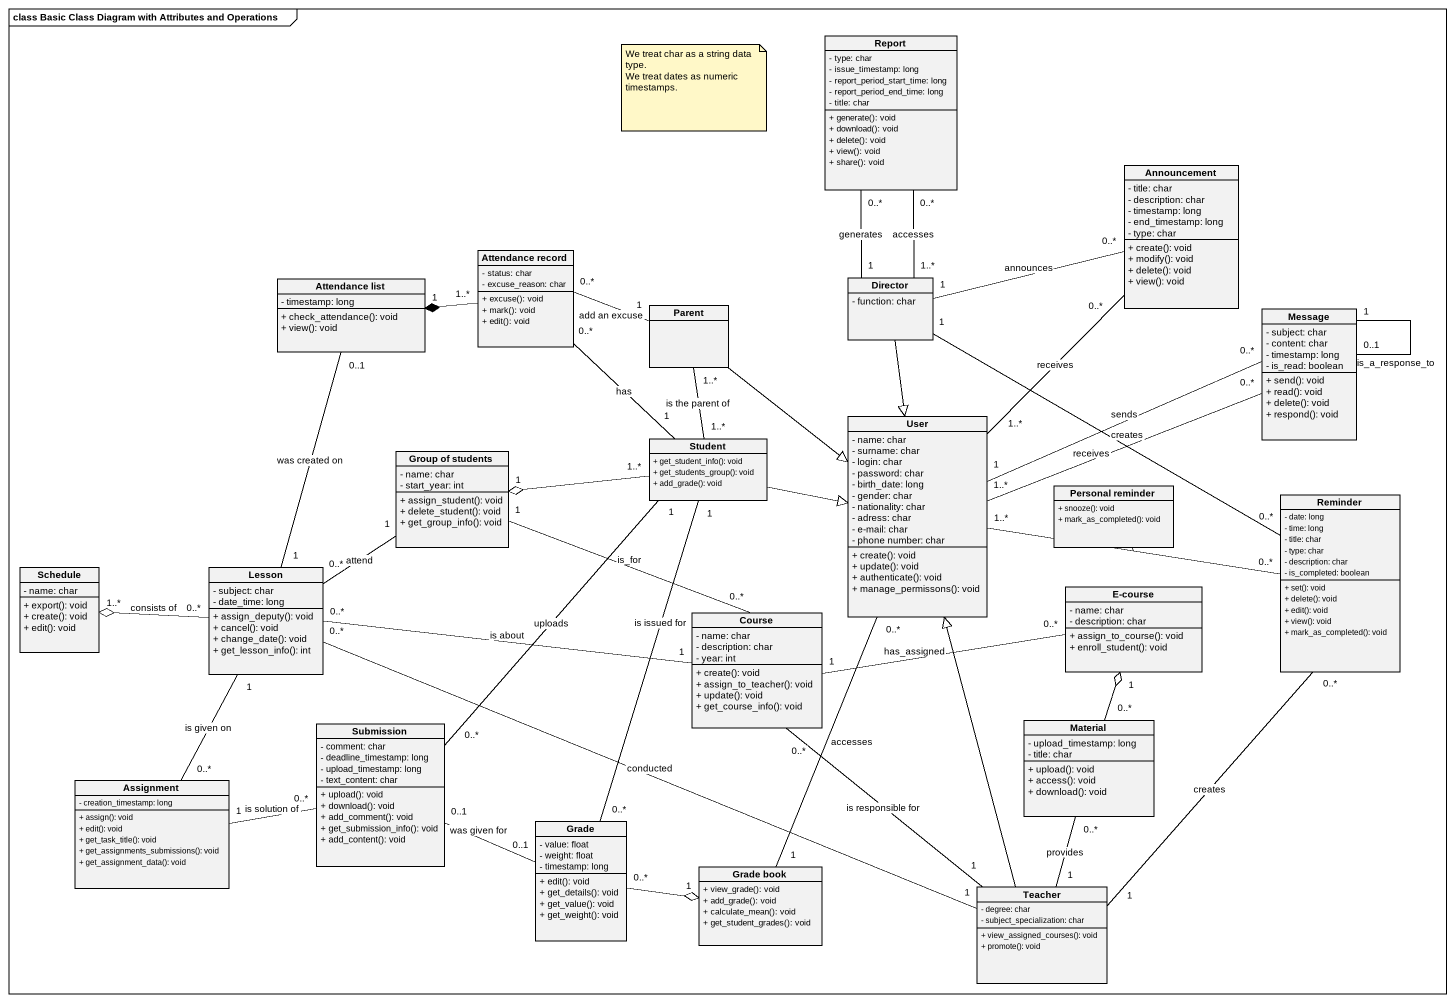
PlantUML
@startuml
mainframe class Basic Class Diagram with Attributes and Operations
hide circle
hide empty members
skinparam classAttributeIconSize 0
class Report {
  - type: char
  - issue_timestamp: long
  - report_period_start_time: long
  - report_period_end_time: long
  - title: char
  + generate(): void
  + download(): void
  + delete(): void
  + view(): void
  + share(): void
}
class Announcement {
  - title: char
  - description: char
  - timestamp: long
  - end_timestamp: long
  - type: char
  + create(): void
  + modify(): void
  + delete(): void
  + view(): void
}
class "Attendance record" as Attendance_record {
  - status: char
  - excuse_reason: char
  + excuse(): void
  + mark(): void
  + edit(): void
}
class "Attendance list" as Attendance_list {
  - timestamp: long
  + check_attendance(): void
  + view(): void
}
class Director {
  - function: char
}
class Parent
class Message {
  - subject: char
  - content: char
  - timestamp: long
  - is_read: boolean
  + send(): void
  + read(): void
  + delete(): void
  + respond(): void
}
class "Group of students" as Group_of_students {
  - name: char
  - start_year: int
  + assign_student(): void
  + delete_student(): void
  + get_group_info(): void
}
class Student {
  + get_student_info(): void
  + get_students_group(): void
  + add_grade(): void
}
class User {
  - name: char
  - surname: char
  - login: char
  - password: char
  - birth_date: long
  - gender: char
  - nationality: char
  - adress: char
  - e-mail: char
  - phone number: char
  + create(): void
  + update(): void
  + authenticate(): void
  + manage_permissons(): void
}
class "Personal reminder" as Personal_reminder {
  + snooze(): void
  + mark_as_completed(): void
}
class Reminder {
  - date: long
  - time: long
  - title: char
  - type: char
  - description: char
  - is_completed: boolean
  + set(): void
  + delete(): void
  + edit(): void
  + view(): void
  + mark_as_completed(): void
}
class Schedule {
  - name: char
  + export(): void
  + create(): void
  + edit(): void
}
class Lesson {
  - subject: char
  - date_time: long
  + assign_deputy(): void
  + cancel(): void
  + change_date(): void
  + get_lesson_info(): int
}
class Course {
  - name: char
  - description: char
  - year: int
  + create(): void
  + assign_to_teacher(): void
  + update(): void
  + get_course_info(): void
}
class "E-course" as E_course {
  - name: char
  - description: char
  + assign_to_course(): void
  + enroll_student(): void
}
class Submission {
  - comment: char
  - deadline_timestamp: long
  - upload_timestamp: long
  - text_content: char
  + upload(): void
  + download(): void
  + add_comment(): void
  + get_submission_info(): void
  + add_content(): void
}
class Material {
  - upload_timestamp: long
  - title: char
  + upload(): void
  + access(): void
  + download(): void
}
class Assignment {
  - creation_timestamp: long
  + assign(): void
  + edit(): void
  + get_task_title(): void
  + get_assignments_submissions(): void
  + get_assignment_data(): void
}
class Grade {
  - value: float
  - weight: float
  - timestamp: long
  + edit(): void
  + get_details(): void
  + get_value(): void
  + get_weight(): void
}
class "Grade book" as Grade_book {
  + view_grade(): void
  + add_grade(): void
  + calculate_mean(): void
  + get_student_grades(): void
}
class Teacher {
  - degree: char
  - subject_specialization: char
  + view_assigned_courses(): void
  + promote(): void
}
Report "0..*" -- "1..*" Director : accesses
Report "0..*" -- "1" Director : generates
Announcement "0..*" -- "1..*" User : receives
Attendance_record "1..*" -left-* "1" Attendance_list
Attendance_record "0..*" -- "1" Student : has
Attendance_list "0..1" -- "1" Lesson : was created on
Director "1" -right- "0..*" Announcement : announces
Director --|> User
Director "1" -- "0..*" Reminder : creates
Parent "1" -left- "0..*" Attendance_record : add an excuse
Parent "1..*" -- "1..*" Student : is the parent of
Parent --|> User
Message "0..1" -- "1" Message : is_a_response_to
Message "0..*" -left- "1..*" User : receives
Group_of_students "1" -- "0..*" Lesson : attend
Group_of_students "1" -right- "0..*" Course : is_for
Student "1..*" -left-o "1" Group_of_students
Student -right-|> User
Student "1" -- "0..*" Grade : is issued for
User "1" -right- "0..*" Message : sends
User "1..*" -right- "0..*" Reminder
(User, Reminder) .. Personal_reminder
Lesson "0..*" -left-o "1..*" Schedule : consists of
Lesson "1" -- "0..*" Assignment : is given on
Course "1" -left- "0..*" Lesson : is about
Course "1" -right- "0..*" E_course : has_assigned
Submission "0..*" -up- "1" Student : uploads
Submission "0..1" -right- "0..1" Grade : was given for
Material "0..*" -up-o "1" E_course
Material "0..*" -- "1" Teacher : provides
Assignment "1" -right- "0..*" Submission : is solution of
Grade "0..*" -right-o "1" Grade_book
Grade_book "1" -up- "0..*" User : accesses
Teacher -up-|> User
Teacher "1" -up- "0..*" Reminder : creates
Teacher "1" -left- "0..*" Lesson : conducted
Teacher "1" -up- "0..*" Course : is responsible for
note as N1
  We treat char as a string data type.
  We treat dates as numeric timestamps.
end note
@enduml
